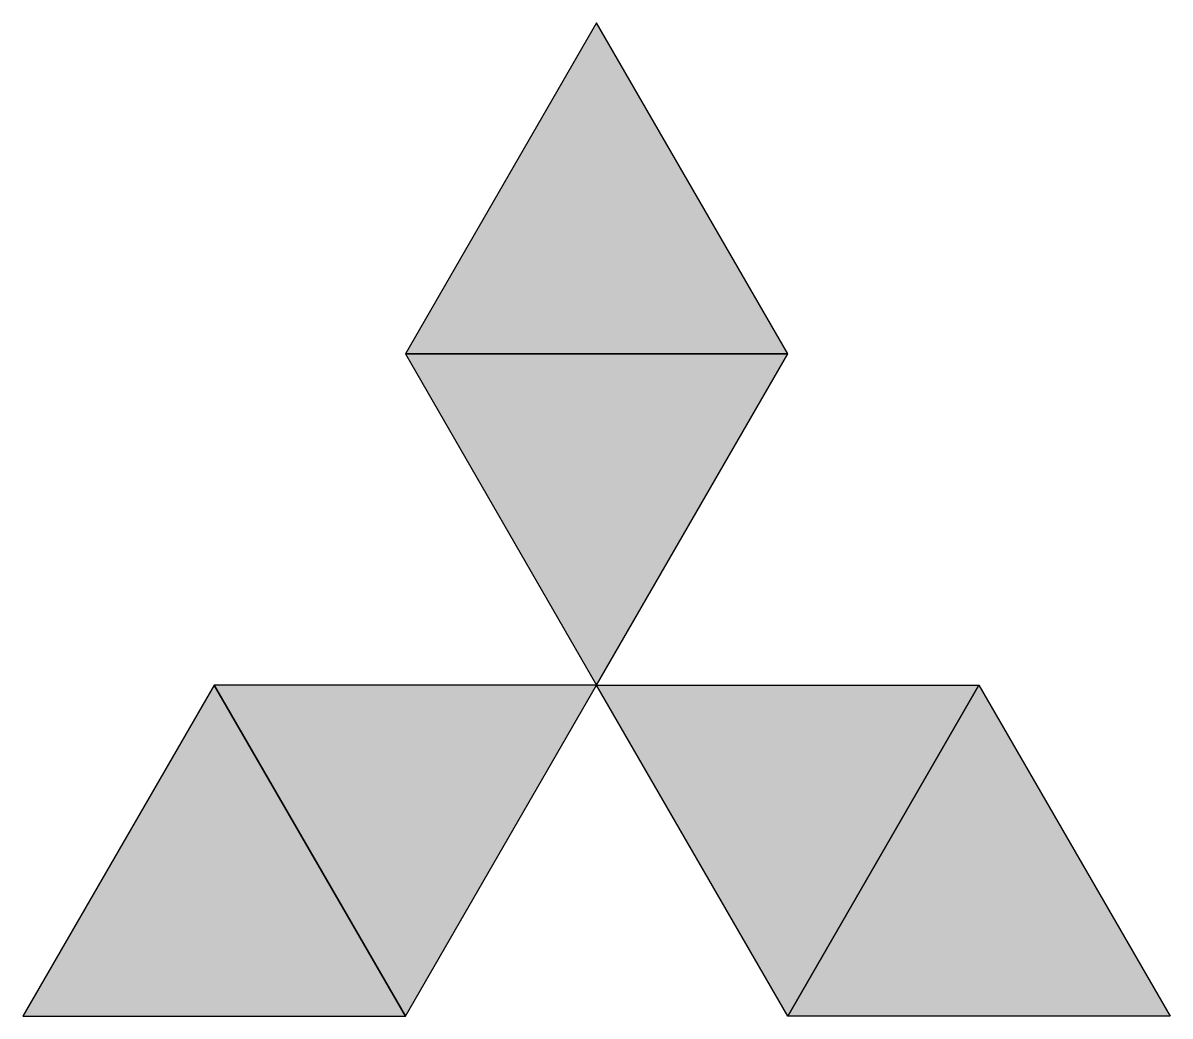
# Model space of a CAD drawing. Extents: x 84 to 339, y 73 to 295.
import ezdxf

# ---------------------------------------------------------------- set-up
doc = ezdxf.new("R2010")
doc.units = 12
doc.layers.get('0').update_dxf_attribs({"color": 1})

msp = doc.modelspace()

# ---------------------------------------------------------------- hatches: boundary and pattern name
for points in [[(169.22, 220.83), (254.31, 220.83), (211.76, 294.53)], [(254.31, 220.83), (169.22, 220.83), (211.76, 147.14)], [(126.67, 147.14), (84.12, 73.44), (169.22, 73.44)], [(211.76, 147.14), (126.67, 147.14), (169.22, 73.44)], [(254.31, 73.44), (296.86, 147.14), (211.76, 147.14)], [(296.86, 147.14), (254.31, 73.44), (339.41, 73.44)]]:
    msp.add_hatch(color=1).paths.add_polyline_path(points)

# ---------------------------------------------------------------- linework, layer by layer
for points in [[(211.76, 294.53), (169.22, 220.83), (254.31, 220.83)], [(211.76, 147.14), (254.31, 220.83), (169.22, 220.83)], [(126.67, 147.14), (84.12, 73.44), (169.22, 73.44)], [(169.22, 73.44), (211.76, 147.14), (126.67, 147.14)], [(254.31, 73.44), (211.76, 147.14), (296.86, 147.14)], [(296.86, 147.14), (339.41, 73.44), (254.31, 73.44)]]:
    msp.add_lwpolyline(points, close=True)

doc.saveas('drawing.dxf')
